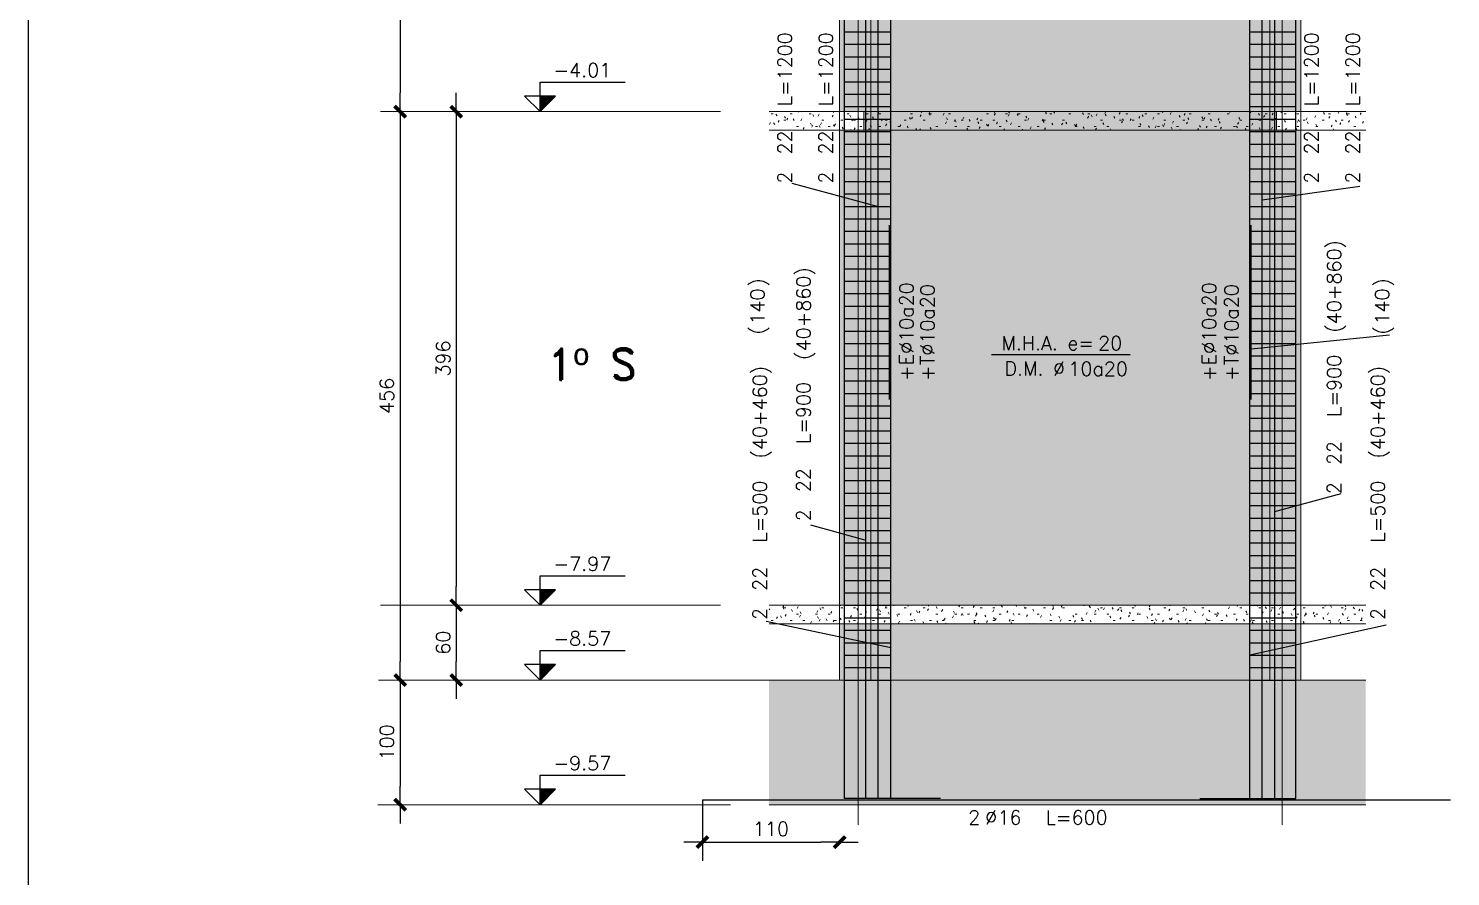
# Model space of a CAD drawing. Extents: x -58 to 5689, y 66 to 4123.
# Drawn here: x -58 to 1082, y 1541 to 2222 of the extents above; entities that cross this region are included whole.
import ezdxf
from ezdxf.enums import TextEntityAlignment as Align

# ---------------------------------------------------------------- set-up
doc = ezdxf.new("R2010")
doc.units = 0
doc.header["$LTSCALE"] = 30
doc.header["$MEASUREMENT"] = 0
doc.linetypes.add('EJE2a$0$RLE-PROYECCION', pattern=[0.71438, 0.47625, -0.23813])
doc.layers.get('0').update_dxf_attribs({"linetype": 'CONTINUOUS'})
doc.layers.add('EJE2a$0$RLA-ACHURADO', color=30, linetype='EJE2a$0$RLE-PROYECCION', lineweight=15, transparency=0.7)
for name, color, linetype, lineweight in [('EJE2a$0$RLA-CONTORNO', 30, 'CONTINUOUS', 15), ('EJE2a$0$RLA-EJES', 1, 'CONTINUOUS', 9), ('EJE2a$0$RLA-NIVEL-1', 1, 'CONTINUOUS', 9), ('EJE2a$0$RLA-SELLO', 3, 'CONTINUOUS', 9)]:
    doc.layers.add(name, color=color, linetype=linetype, lineweight=lineweight)
for name, color, linetype in [('EJE2a$0$RLA-COTAS1', 2, 'CONTINUOUS'), ('EJE2a$0$RLA-FE', 7, 'CONTINUOUS'), ('EJE2a$0$RLA-TEXTOS2', 6, 'CONTINUOUS'), ('EJE2a$0$TEXTOS-FE', 9, 'CONTINUOUS'), ('EJE2a$0$TEXTOS1', 9, 'CONTINUOUS'), ('RLA-FORMATO', 7, 'CONTINUOUS')]:
    doc.layers.add(name, color=color, linetype=linetype)
doc.styles.add('EJE2a$0$RomanD', font='romand.shx', dxfattribs={"height": 31.5})
doc.styles.add('EJE2a$0$ROMANS', font='romans.shx', dxfattribs={"height": 11.25})
doc.dimstyles.new('EJE2a$0$ING-50', dxfattribs={"dimscale": 50, "dimtxt": 0.27, "dimasz": 0.3, "dimexe": 0, "dimexo": 0, "dimgap": 0.1, "dimtad": 1, "dimdec": 1, "dimzin": 12, "dimdsep": 46, "dimtxsty": 'EJE2a$0$ROMANS', "dimblk": 'EJE2a$0$TICK1', "dimblk1": 'EJE2a$0$TICK1', "dimblk2": 'EJE2a$0$TICK1', "dimcen": 0.09, "dimclrd": 2, "dimclre": 1, "dimclrt": 3, "dimadec": 0, "dimazin": 0, "dimtfac": 1, "dimtdec": 0, "dimtix": 1, "dimtmove": 2, "dimatfit": 3, "dimldrblk": 'EJE2a$0$TICK1', "dimfxl": 0, "dimfxlon": 1, "dimtolj": 1, "dimtzin": 0, "dimarcsym": 0})
doc.dimstyles.new('EJE2a$0$ING50', dxfattribs={"dimscale": 50, "dimtxt": 0.27, "dimasz": 0.3, "dimexe": 0, "dimexo": 0, "dimgap": 0.1, "dimtad": 1, "dimdec": 1, "dimzin": 12, "dimdsep": 46, "dimtxsty": 'EJE2a$0$ROMANS', "dimblk": 'EJE2a$0$TICK1', "dimblk1": 'EJE2a$0$TICK1', "dimblk2": 'EJE2a$0$TICK1', "dimcen": 0.09, "dimclrd": 2, "dimclre": 1, "dimclrt": 3, "dimadec": 0, "dimazin": 0, "dimtfac": 1, "dimtdec": 0, "dimtix": 1, "dimtmove": 2, "dimatfit": 3, "dimldrblk": 'EJE2a$0$TICK1', "dimfxl": 0, "dimfxlon": 1, "dimtolj": 1, "dimtzin": 0, "dimarcsym": 0})
pattern_1 = [(0, (-1931.41, -447.953), (20.32, 5.08), [1.676, -13.564, 1.676, -13.564, -81.28]), (0, (-1931.41, -447.953), (20.32, 5.08), [-30.48, 1.676, -28.804, 1.676, -13.564, -35.56]), (0, (-1931.41, -447.953), (20.32, 5.08), [-76.2, 1.676, -8.484, 1.676, -23.724]), (120, (-1923.79, -445.413), (-14.55941, 15.057636), [1.676, -13.564, 1.676, -13.564, -81.28]), (120, (-1923.79, -445.413), (-14.55941, 15.057636), [-30.48, 1.676, -28.804, 1.676, -13.564, -35.56]), (120, (-1923.79, -445.413), (-14.55941, 15.057636), [-76.2, 1.676, -8.484, 1.676, -23.724]), (240, (-1921.25, -435.253), (-5.76059, -20.137636), [1.676, -13.564, 1.676, -13.564, -81.28]), (240, (-1921.25, -435.253), (-5.76059, -20.137636), [-30.48, 1.676, -28.804, 1.676, -13.564, -35.56]), (240, (-1921.25, -435.253), (-5.76059, -20.137636), [-76.2, 1.676, -8.484, 1.676, -23.724])]

# ---------------------------------------------------------------- blocks, each defined once
blk = doc.blocks.new('EJE2a$0$TICK1')
at = {"color": 2}
for points in [[(0, 0), (-1, 0)], [(0, 0), (1, 0)]]:
    blk.add_lwpolyline(points, dxfattribs=at)
at = {"color": 2, "const_width": 0.2}
blk.add_lwpolyline([(-0.3, -0.3), (0.3, 0.3)], dxfattribs=at)
blk = doc.blocks.new('EJE2a$0$DIMBLOCK5-EJE 2a')
at = {"layer": 'EJE2a$0$RLA-COTAS1', "color": 2, "lineweight": -2, "transparency": 16777216}
blk.add_line((-2431.9, -20), (-2431.9, -386), dxfattribs=at)
at = {"layer": 'EJE2a$0$RLA-COTAS1', "color": 2, "lineweight": -2, "transparency": 16777216, "xscale": 15, "yscale": 15, "zscale": 15}
for p, rotation in [((-2431.9, -5), 90), ((-2431.9, -401), 270)]:
    blk.add_blockref('EJE2a$0$TICK1', p, dxfattribs=dict(at, rotation=rotation))
at = {"layer": 'EJE2a$0$RLA-COTAS1', "color": 3, "transparency": 16777216, "insert": (-2442.5, -203), "char_height": 11.25, "attachment_point": 5, "rotation": 90, "style": 'EJE2a$0$ROMANS'}
blk.add_mtext('\\A1;396', dxfattribs=at)
blk = doc.blocks.new('EJE2a$0$DIMBLOCK6-EJE 2a')
at = {"layer": 'EJE2a$0$RLA-COTAS1', "color": 2, "lineweight": -2, "transparency": 16777216}
blk.add_line((-2431.9, -416), (-2431.9, -842), dxfattribs=at)
at = {"layer": 'EJE2a$0$RLA-COTAS1', "color": 2, "lineweight": -2, "transparency": 16777216, "xscale": 15, "yscale": 15, "zscale": 15}
for p, rotation in [((-2431.9, -401), 90), ((-2431.9, -857), 270)]:
    blk.add_blockref('EJE2a$0$TICK1', p, dxfattribs=dict(at, rotation=rotation))
at = {"layer": 'EJE2a$0$RLA-COTAS1', "color": 3, "transparency": 16777216, "insert": (-2442.5, -629), "char_height": 11.25, "attachment_point": 5, "rotation": 90, "style": 'EJE2a$0$ROMANS'}
blk.add_mtext('\\A1;456', dxfattribs=at)
blk = doc.blocks.new('EJE2a$0$DIMBLOCK7-EJE 2a')
at = {"layer": 'EJE2a$0$RLA-COTAS1', "color": 2, "lineweight": -2, "transparency": 16777216}
blk.add_line((-2431.9, -872), (-2431.9, -942), dxfattribs=at)
at = {"layer": 'EJE2a$0$RLA-COTAS1', "color": 2, "lineweight": -2, "transparency": 16777216, "xscale": 15, "yscale": 15, "zscale": 15}
for p, rotation in [((-2431.9, -857), 90), ((-2431.9, -957), 270)]:
    blk.add_blockref('EJE2a$0$TICK1', p, dxfattribs=dict(at, rotation=rotation))
at = {"layer": 'EJE2a$0$RLA-COTAS1', "color": 3, "transparency": 16777216, "insert": (-2442.5, -907), "char_height": 11.25, "attachment_point": 5, "rotation": 90, "style": 'EJE2a$0$ROMANS'}
blk.add_mtext('\\A1;100', dxfattribs=at)
blk = doc.blocks.new('EJE2a$0$DIMBLOCK8-EJE 2a')
at = {"layer": 'EJE2a$0$RLA-COTAS1', "color": 2, "lineweight": -2, "transparency": 16777216}
blk.add_line((-2386.9, -416), (-2386.9, -782), dxfattribs=at)
at = {"layer": 'EJE2a$0$RLA-COTAS1', "color": 2, "lineweight": -2, "transparency": 16777216, "xscale": 15, "yscale": 15, "zscale": 15}
for p, rotation in [((-2386.9, -401), 90), ((-2386.9, -797), 270)]:
    blk.add_blockref('EJE2a$0$TICK1', p, dxfattribs=dict(at, rotation=rotation))
at = {"layer": 'EJE2a$0$RLA-COTAS1', "color": 3, "transparency": 16777216, "insert": (-2397.5, -599), "char_height": 11.25, "attachment_point": 5, "rotation": 90, "style": 'EJE2a$0$ROMANS'}
blk.add_mtext('\\A1;396', dxfattribs=at)
blk = doc.blocks.new('EJE2a$0$DIMBLOCK9-EJE 2a')
at = {"layer": 'EJE2a$0$RLA-COTAS1', "color": 2, "lineweight": -2, "transparency": 16777216}
blk.add_line((-2386.9, -812), (-2386.9, -842), dxfattribs=at)
at = {"layer": 'EJE2a$0$RLA-COTAS1', "color": 2, "lineweight": -2, "transparency": 16777216, "xscale": 15, "yscale": 15, "zscale": 15}
for p, rotation in [((-2386.9, -797), 90), ((-2386.9, -857), 270)]:
    blk.add_blockref('EJE2a$0$TICK1', p, dxfattribs=dict(at, rotation=rotation))
at = {"layer": 'EJE2a$0$RLA-COTAS1', "color": 3, "transparency": 16777216, "insert": (-2397.5, -827), "char_height": 11.25, "attachment_point": 5, "rotation": 90, "style": 'EJE2a$0$ROMANS'}
blk.add_mtext('\\A1;60', dxfattribs=at)
blk = doc.blocks.new('EJE2a$0$nivel-el')
blk.add_hatch(color=1).paths.add_polyline_path([(0, 0), (12.5, 12.5), (0, 12.5)])
at = {"color": 3}
blk.add_lwpolyline([(0, 0), (12.5, 12.5), (-12.5, 12.5), (0, 0), (0, 23.61), (68.35, 23.61)], dxfattribs=at)
blk.add_lwpolyline([(0, 0), (12.5, 12.5), (0, 12.5), (0, 0)])
at = {"color": 3, "style": 'EJE2a$0$ROMANS', "flags": 4}
blk.add_attdef('%%P0.00', text='', height=11.25, dxfattribs=at).set_placement((33.96, 27.67), align=Align.CENTER)
blk = doc.blocks.new('*U28')
at = {"layer": 'EJE2a$0$TEXTOS1', "color": 5}
blk.add_line((-55.6, 0), (55.6, 0), dxfattribs=at)
at = {"layer": 'EJE2a$0$TEXTOS-FE', "color": 9, "style": 'EJE2a$0$ROMANS'}
blk.add_text('D.M. %%C', height=11.25, dxfattribs=at).set_placement((-20.8, -16.8), align=Align.CENTER)
at = {"layer": 'EJE2a$0$TEXTOS-FE', "color": 9, "style": 'EJE2a$0$ROMANS', "flags": 12}
blk.add_attdef('MALLA_1', (6.2, -17), '', height=11.2, dxfattribs=at)
at = {"layer": 'EJE2a$0$TEXTOS1', "color": 9, "style": 'EJE2a$0$ROMANS'}
blk.add_text('M.H.A. e=', height=11.25, dxfattribs=at).set_placement((-10.5, 3.6), align=Align.CENTER)
at = {"layer": 'EJE2a$0$TEXTOS1', "color": 9, "style": 'EJE2a$0$ROMANS', "flags": 12}
blk.add_attdef('ESPESOR', (30.1, 3.4), '', height=11.2, dxfattribs=at)
blk = doc.blocks.new('*U40')
at = {"layer": 'EJE2a$0$RLA-FE'}
for p, q in [((0, -40), (0, 0)), ((0, 0), (1078.2, 0))]:
    blk.add_line(p, q, dxfattribs=at)
at = {"layer": 'EJE2a$0$RLA-FE', "color": 3, "style": 'EJE2a$0$ROMANS', "flags": 8}
for tag, p in [('F=', (488.4, 9.3)), ('NUM', (502.8, 9.3))]:
    blk.add_attdef(tag, text='', height=11.2, dxfattribs=at).set_placement(p, align=Align.RIGHT)
at = {"layer": 'EJE2a$0$RLA-FE', "color": 3, "style": 'EJE2a$0$ROMANS'}
for tag, p, flags in [('PHI', (506.7, 9.5), 14), ('DIAM', (516.6, 9.3), 12), ('MINUS', (538.6, 9.3), 13), ('MARK', (552, 9.3), 13), ('TEXTO_FE1', (555.3, 9.3), 8), ('TEXTO_FE2', (622.8, 9.3), 8), ('TIPO', (578.8, -75.8), 13), ('NVECES', (564.9, -94.7), 13), ('NUMFE', (568.9, -114.5), 13), ('CAPA', (577.1, -133.6), 13), ('DESPLAZA', (278.3, -151.6), 13), ('ESPACIO', (284.4, -170), 13), ('CANT', (298.2, -188.8), 13)]:
    blk.add_attdef(tag, p, '', height=11.2, dxfattribs=dict(at, flags=flags))
blk = doc.blocks.new('*U43')
at = {"layer": 'EJE2a$0$RLA-FE'}
for p, q in [((0, -40), (0, 0)), ((0, 0), (778.2, 0))]:
    blk.add_line(p, q, dxfattribs=at)
at = {"layer": 'EJE2a$0$RLA-FE', "color": 3, "style": 'EJE2a$0$ROMANS', "flags": 8}
for tag, p in [('F=', (217.6, 44.3)), ('NUM', (232, 44.3))]:
    blk.add_attdef(tag, text='', height=11.2, dxfattribs=at).set_placement(p, align=Align.RIGHT)
at = {"layer": 'EJE2a$0$RLA-FE', "color": 3, "style": 'EJE2a$0$ROMANS'}
for tag, p, flags in [('PHI', (235.9, 44.5), 14), ('DIAM', (245.7, 44.3), 12), ('MINUS', (267.7, 44.3), 13), ('MARK', (281.1, 44.3), 13), ('TEXTO_FE1', (284.4, 44.3), 8), ('TEXTO_FE2', (352, 44.3), 8), ('TIPO', (428.8, -75.8), 13), ('NVECES', (414.9, -94.7), 13), ('NUMFE', (418.9, -114.5), 13), ('CAPA', (427.1, -133.6), 13), ('DESPLAZA', (278.3, -151.6), 13), ('ESPACIO', (284.4, -170), 13), ('CANT', (298.2, -188.8), 13)]:
    blk.add_attdef(tag, p, '', height=11.2, dxfattribs=dict(at, flags=flags))
blk = doc.blocks.new('*U47')
at = {"layer": 'EJE2a$0$RLA-FE'}
for p, q in [((0, -40), (0, 0)), ((0, 0), (1078.2, 0))]:
    blk.add_line(p, q, dxfattribs=at)
at = {"layer": 'EJE2a$0$RLA-FE', "color": 3, "style": 'EJE2a$0$ROMANS', "flags": 8}
for tag, p in [('F=', (488.4, 69.3)), ('NUM', (502.8, 69.3))]:
    blk.add_attdef(tag, text='', height=11.2, dxfattribs=at).set_placement(p, align=Align.RIGHT)
at = {"layer": 'EJE2a$0$RLA-FE', "color": 3, "style": 'EJE2a$0$ROMANS'}
for tag, p, flags in [('PHI', (506.7, 69.5), 14), ('DIAM', (516.6, 69.3), 12), ('MINUS', (538.6, 69.3), 13), ('MARK', (552, 69.3), 13), ('TEXTO_FE1', (555.3, 69.3), 8), ('TEXTO_FE2', (622.8, 69.3), 8), ('TIPO', (578.8, -75.8), 13), ('NVECES', (564.9, -94.7), 13), ('NUMFE', (568.9, -114.5), 13), ('CAPA', (577.1, -133.6), 13), ('DESPLAZA', (278.3, -151.6), 13), ('ESPACIO', (284.4, -170), 13), ('CANT', (298.2, -188.8), 13)]:
    blk.add_attdef(tag, p, '', height=11.2, dxfattribs=dict(at, flags=flags))
blk = doc.blocks.new('*U49')
at = {"layer": 'EJE2a$0$RLA-FE'}
for p, q in [((0, -40), (0, 0)), ((0, 0), (378.2, 0)), ((378.2, 0), (428.2, 0)), ((428.2, 0), (460, 0)), ((460, 0), (460, 0))]:
    blk.add_line(p, q, dxfattribs=at)
at = {"layer": 'EJE2a$0$RLA-FE', "color": 3, "style": 'EJE2a$0$ROMANS', "flags": 8}
for tag, p in [('F=', (138.4, 99.3)), ('NUM', (152.8, 99.3))]:
    blk.add_attdef(tag, text='', height=11.2, dxfattribs=at).set_placement(p, align=Align.RIGHT)
at = {"layer": 'EJE2a$0$RLA-FE', "color": 3, "style": 'EJE2a$0$ROMANS'}
for tag, p, flags in [('PHI', (156.7, 99.5), 14), ('DIAM', (166.6, 99.3), 12), ('MINUS', (188.6, 99.3), 13), ('MARK', (202, 99.3), 13), ('TEXTO_FE1', (205.3, 99.3), 8), ('TEXTO_FE2', (272.8, 99.3), 8), ('TIPO', (228.8, -75.8), 13), ('NVECES', (214.9, -94.7), 13), ('NUMFE', (218.9, -114.5), 13), ('CAPA', (227.1, -133.6), 13), ('DESPLAZA', (278.3, -151.6), 13), ('ESPACIO', (284.4, -170), 13), ('CANT', (298.2, -188.8), 13)]:
    blk.add_attdef(tag, p, '', height=11.2, dxfattribs=dict(at, flags=flags))
blk = doc.blocks.new('*U50')
at = {"layer": 'EJE2a$0$RLA-FE'}
for q in [(0, 0), (918.2, 0)]:
    blk.add_line((0, 0), q, dxfattribs=at)
at = {"layer": 'EJE2a$0$RLA-FE', "color": 3, "style": 'EJE2a$0$ROMANS', "flags": 8}
for tag, p in [('F=', (408.4, 99.3)), ('NUM', (422.8, 99.3))]:
    blk.add_attdef(tag, text='', height=11.2, dxfattribs=at).set_placement(p, align=Align.RIGHT)
at = {"layer": 'EJE2a$0$RLA-FE', "color": 3, "style": 'EJE2a$0$ROMANS'}
for tag, p, flags in [('PHI', (426.7, 99.5), 14), ('DIAM', (436.6, 99.3), 12), ('MINUS', (458.6, 99.3), 13), ('MARK', (472, 99.3), 13), ('TEXTO_FE1', (475.3, 99.3), 8), ('TEXTO_FE2', (542.8, 99.3), 8), ('TIPO', (498.8, -75.8), 13), ('NVECES', (484.9, -94.7), 13), ('NUMFE', (488.9, -114.5), 13), ('CAPA', (497.1, -133.6), 13), ('DESPLAZA', (278.3, -151.6), 13), ('ESPACIO', (284.4, -170), 13), ('CANT', (298.2, -188.8), 13)]:
    blk.add_attdef(tag, p, '', height=11.2, dxfattribs=dict(at, flags=flags))
blk = doc.blocks.new('*U38')
at = {"layer": 'EJE2a$0$RLA-FE', "color": 6}
blk.add_line((0, 1), (140, 1), dxfattribs=at)
at = {"layer": 'EJE2a$0$RLA-FE', "color": 3, "style": 'EJE2a$0$ROMANS', "flags": 8}
for tag, p in [('(', (55.7, 101.1)), (')', (94, 101.1)), ('EMP', (74.7, 101.1))]:
    blk.add_attdef(tag, text='', height=11.2, dxfattribs=at).set_placement(p, align=Align.CENTER)
blk = doc.blocks.new('*U55')
at = {"layer": 'EJE2a$0$RLA-FE'}
for p, q in [((0, -40), (0, 0)), ((0, 0), (1078.2, 0))]:
    blk.add_line(p, q, dxfattribs=at)
at = {"layer": 'EJE2a$0$RLA-FE', "color": 3, "style": 'EJE2a$0$ROMANS', "text_generation_flag": 2}
for tag, p, flags in [('NUMFE', (568.9, 142), 13), ('NVECES', (564.9, 122.3), 13), ('TIPO', (578.8, 103.3), 13), ('PHI', (506.7, 18), 14), ('DIAM', (516.6, 18.2), 12), ('MINUS', (538.6, 18.2), 13), ('MARK', (552, 18.2), 13), ('TEXTO_FE1', (555.3, 18.2), 8), ('TEXTO_FE2', (622.8, 18.2), 8)]:
    blk.add_attdef(tag, p, '', height=11.2, rotation=180, dxfattribs=dict(at, flags=flags))
at = {"layer": 'EJE2a$0$RLA-FE', "color": 3, "style": 'EJE2a$0$ROMANS', "text_generation_flag": 2, "flags": 8}
for tag, p in [('F=', (488.4, 18.2)), ('NUM', (502.8, 18.2))]:
    blk.add_attdef(tag, text='', height=11.2, rotation=180, dxfattribs=at).set_placement(p, align=Align.RIGHT)
at = {"layer": 'EJE2a$0$RLA-FE', "color": 3, "style": 'EJE2a$0$ROMANS', "flags": 13}
for tag, p in [('CAPA', (577.1, -133.6)), ('DESPLAZA', (278.3, -151.6)), ('ESPACIO', (284.4, -170)), ('CANT', (298.2, -188.8))]:
    blk.add_attdef(tag, p, '', height=11.2, dxfattribs=at)
blk = doc.blocks.new('*U52')
at = {"layer": 'EJE2a$0$RLA-FE'}
for p, q in [((0, -40), (0, 0)), ((0, 0), (778.2, 0))]:
    blk.add_line(p, q, dxfattribs=at)
at = {"layer": 'EJE2a$0$RLA-FE', "color": 3, "style": 'EJE2a$0$ROMANS', "text_generation_flag": 2}
for tag, p, flags in [('NUMFE', (418.9, 212), 13), ('NVECES', (414.9, 192.3), 13), ('TIPO', (428.8, 173.3), 13), ('PHI', (257.7, 53), 14), ('DIAM', (267.5, 53.2), 12), ('MINUS', (289.5, 53.2), 13), ('MARK', (302.9, 53.2), 13), ('TEXTO_FE1', (306.2, 53.2), 8), ('TEXTO_FE2', (373.7, 53.2), 8)]:
    blk.add_attdef(tag, p, '', height=11.2, rotation=180, dxfattribs=dict(at, flags=flags))
at = {"layer": 'EJE2a$0$RLA-FE', "color": 3, "style": 'EJE2a$0$ROMANS', "text_generation_flag": 2, "flags": 8}
for tag, p in [('F=', (239.4, 53.2)), ('NUM', (253.8, 53.2))]:
    blk.add_attdef(tag, text='', height=11.2, rotation=180, dxfattribs=at).set_placement(p, align=Align.RIGHT)
at = {"layer": 'EJE2a$0$RLA-FE', "color": 3, "style": 'EJE2a$0$ROMANS', "flags": 13}
for tag, p in [('CAPA', (427.1, -133.6)), ('DESPLAZA', (278.3, -151.6)), ('ESPACIO', (284.4, -170)), ('CANT', (298.2, -188.8))]:
    blk.add_attdef(tag, p, '', height=11.2, dxfattribs=at)
blk = doc.blocks.new('*U53')
at = {"layer": 'EJE2a$0$RLA-FE'}
for p, q in [((0, -40), (0, 0)), ((0, 0), (1078.2, 0))]:
    blk.add_line(p, q, dxfattribs=at)
at = {"layer": 'EJE2a$0$RLA-FE', "color": 3, "style": 'EJE2a$0$ROMANS', "text_generation_flag": 2}
for tag, p, flags in [('NUMFE', (568.9, 262), 13), ('NVECES', (564.9, 242.3), 13), ('TIPO', (578.8, 223.3), 13), ('PHI', (506.7, 78), 14), ('DIAM', (516.6, 78.2), 12), ('MINUS', (538.6, 78.2), 13), ('MARK', (552, 78.2), 13), ('TEXTO_FE1', (555.3, 78.2), 8), ('TEXTO_FE2', (622.8, 78.2), 8)]:
    blk.add_attdef(tag, p, '', height=11.2, rotation=180, dxfattribs=dict(at, flags=flags))
at = {"layer": 'EJE2a$0$RLA-FE', "color": 3, "style": 'EJE2a$0$ROMANS', "text_generation_flag": 2, "flags": 8}
for tag, p in [('F=', (488.4, 78.2)), ('NUM', (502.8, 78.2))]:
    blk.add_attdef(tag, text='', height=11.2, rotation=180, dxfattribs=at).set_placement(p, align=Align.RIGHT)
at = {"layer": 'EJE2a$0$RLA-FE', "color": 3, "style": 'EJE2a$0$ROMANS', "flags": 13}
for tag, p in [('CAPA', (577.1, -133.6)), ('DESPLAZA', (278.3, -151.6)), ('ESPACIO', (284.4, -170)), ('CANT', (298.2, -188.8))]:
    blk.add_attdef(tag, p, '', height=11.2, dxfattribs=at)
blk = doc.blocks.new('*U51')
at = {"layer": 'EJE2a$0$RLA-FE'}
for p, q in [((0, -40), (0, 0)), ((0, 0), (378.2, 0)), ((378.2, 0), (428.2, 0)), ((428.2, 0), (460, 0)), ((460, 0), (460, 0))]:
    blk.add_line(p, q, dxfattribs=at)
at = {"layer": 'EJE2a$0$RLA-FE', "color": 3, "style": 'EJE2a$0$ROMANS', "text_generation_flag": 2}
for tag, p, flags in [('NUMFE', (218.9, 322), 13), ('NVECES', (214.9, 302.3), 13), ('TIPO', (228.8, 283.3), 13), ('PHI', (156.7, 108), 14), ('DIAM', (166.6, 108.2), 12), ('MINUS', (188.6, 108.2), 13), ('MARK', (202, 108.2), 13), ('TEXTO_FE1', (205.3, 108.2), 8), ('TEXTO_FE2', (272.8, 108.2), 8)]:
    blk.add_attdef(tag, p, '', height=11.2, rotation=180, dxfattribs=dict(at, flags=flags))
at = {"layer": 'EJE2a$0$RLA-FE', "color": 3, "style": 'EJE2a$0$ROMANS', "text_generation_flag": 2, "flags": 8}
for tag, p in [('F=', (138.4, 108.2)), ('NUM', (152.8, 108.2))]:
    blk.add_attdef(tag, text='', height=11.2, rotation=180, dxfattribs=at).set_placement(p, align=Align.RIGHT)
at = {"layer": 'EJE2a$0$RLA-FE', "color": 3, "style": 'EJE2a$0$ROMANS', "flags": 13}
for tag, p in [('CAPA', (227.1, -133.6)), ('DESPLAZA', (278.3, -151.6)), ('ESPACIO', (284.4, -170)), ('CANT', (298.2, -188.8))]:
    blk.add_attdef(tag, p, '', height=11.2, dxfattribs=at)
blk = doc.blocks.new('*U54')
at = {"layer": 'EJE2a$0$RLA-FE'}
for q in [(0, 0), (918.2, 0)]:
    blk.add_line((0, 0), q, dxfattribs=at)
at = {"layer": 'EJE2a$0$RLA-FE', "color": 3, "style": 'EJE2a$0$ROMANS', "text_generation_flag": 2}
for tag, p, flags in [('NUMFE', (488.9, 322), 13), ('NVECES', (484.9, 302.3), 13), ('TIPO', (498.8, 283.3), 13), ('PHI', (426.7, 108), 14), ('DIAM', (436.6, 108.2), 12), ('MINUS', (458.6, 108.2), 13), ('MARK', (472, 108.2), 13), ('TEXTO_FE1', (475.3, 108.2), 8), ('TEXTO_FE2', (542.8, 108.2), 8)]:
    blk.add_attdef(tag, p, '', height=11.2, rotation=180, dxfattribs=dict(at, flags=flags))
at = {"layer": 'EJE2a$0$RLA-FE', "color": 3, "style": 'EJE2a$0$ROMANS', "text_generation_flag": 2, "flags": 8}
for tag, p in [('F=', (408.4, 108.2)), ('NUM', (422.8, 108.2))]:
    blk.add_attdef(tag, text='', height=11.2, rotation=180, dxfattribs=at).set_placement(p, align=Align.RIGHT)
at = {"layer": 'EJE2a$0$RLA-FE', "color": 3, "style": 'EJE2a$0$ROMANS', "flags": 13}
for tag, p in [('CAPA', (497.1, -133.6)), ('DESPLAZA', (278.3, -151.6)), ('ESPACIO', (284.4, -170)), ('CANT', (298.2, -188.8))]:
    blk.add_attdef(tag, p, '', height=11.2, dxfattribs=at)
blk = doc.blocks.new('*U39')
at = {"layer": 'EJE2a$0$RLA-FE', "color": 6}
blk.add_line((0, 1), (140, 1), dxfattribs=at)
at = {"layer": 'EJE2a$0$RLA-FE', "color": 3, "style": 'EJE2a$0$ROMANS', "text_generation_flag": 2, "flags": 8}
for tag, p in [('(', (55.7, 111.7)), (')', (94, 111.7)), ('EMP', (74.7, 111.7))]:
    blk.add_attdef(tag, text='', height=11.2, rotation=180, dxfattribs=at).set_placement(p, align=Align.CENTER)
blk = doc.blocks.new('*U68')
at = {"layer": 'EJE2a$0$RLA-FE'}
for p, q in [((0, 0), (0, 0)), ((0, 0), (518.2, 0)), ((518.2, 0), (568.2, 0)), ((568.2, 0), (600, 0)), ((600, 0), (600, 0))]:
    blk.add_line(p, q, dxfattribs=at)
at = {"layer": 'EJE2a$0$RLA-FE', "color": 3, "style": 'EJE2a$0$ROMANS', "flags": 8}
for tag, p in [('F=', (208.4, -19.9)), ('NUM', (222.8, -19.9))]:
    blk.add_attdef(tag, text='', height=11.2, dxfattribs=at).set_placement(p, align=Align.RIGHT)
at = {"layer": 'EJE2a$0$RLA-FE', "color": 3, "style": 'EJE2a$0$ROMANS'}
for tag, p, flags in [('PHI', (226.7, -19.7), 12), ('DIAM', (236.6, -19.9), 12), ('MINUS', (258.6, -19.9), 13), ('MARK', (272, -19.9), 13), ('TEXTO_FE1', (275.3, -19.9), 8), ('TEXTO_FE2', (342.8, -19.9), 8), ('TIPO', (298.8, -57.9), 13), ('NVECES', (284.9, -76.9), 13), ('NUMFE', (288.9, -96.6), 13), ('CAPA', (297.1, -115.7), 13), ('DESPLAZA', (277.2, -134.2), 13), ('ESPACIO', (283.2, -152.5), 13), ('CANT', (297.1, -171.3), 13)]:
    blk.add_attdef(tag, p, '', height=11.2, dxfattribs=dict(at, flags=flags))
blk = doc.blocks.new('*D67')
at = {"layer": 'EJE2a$0$RLA-FE', "color": 2, "lineweight": -2, "transparency": 16777216}
blk.add_line((-2174.5, -987), (-2094.5, -987), dxfattribs=at)
at = {"layer": 'EJE2a$0$RLA-FE', "color": 2, "lineweight": -2, "transparency": 16777216, "xscale": 15, "yscale": 15, "zscale": 15, "rotation": 180}
blk.add_blockref('EJE2a$0$TICK1', (-2189.5, -987), dxfattribs=at)
at = {"layer": 'EJE2a$0$RLA-FE', "color": 2, "lineweight": -2, "transparency": 16777216, "xscale": 15, "yscale": 15, "zscale": 15}
blk.add_blockref('EJE2a$0$TICK1', (-2079.5, -987), dxfattribs=at)
at = {"layer": 'EJE2a$0$RLA-FE', "color": 3, "transparency": 16777216, "insert": (-2134.5, -976.4), "char_height": 11.25, "attachment_point": 5, "style": 'EJE2a$0$ROMANS'}
blk.add_mtext('\\A1;110', dxfattribs=at)
blk = doc.blocks.new('EJE2a')
at = {"layer": 'EJE2a$0$RLA-ACHURADO'}
h = blk.add_hatch(dxfattribs=at)
h.set_pattern_fill('SAND - DENSE', color=256, style=0, pattern_type=2)
h.set_pattern_definition(pattern_1)
h.paths.add_polyline_path([(-2079.52, -401), (-1709.52, -401), (-1709.52, -20), (-2079.52, -20)], flags=0)
h = blk.add_hatch(dxfattribs=at)
h.set_pattern_fill('SAND - DENSE', color=256, style=0, pattern_type=2)
h.set_pattern_definition(pattern_1)
h.paths.add_polyline_path([(-2060.02, -416), (-2060.02, -401), (-2136.06, -401), (-2136.06, -416)], flags=0)
h.paths.add_polyline_path([(-1657.51, -416), (-1657.51, -401), (-1729.02, -401), (-1729.02, -416)], flags=0)
h = blk.add_hatch(dxfattribs=at)
h.set_pattern_fill('SAND - DENSE', color=256, style=0, pattern_type=2)
h.set_pattern_definition(pattern_1)
h.paths.add_polyline_path([(-2079.52, -857), (-1709.52, -857), (-1709.52, -812), (-2079.52, -812)], flags=0)
h.paths.add_polyline_path([(-2060.02, -797), (-1709.52, -797), (-1709.52, -416), (-1729.02, -416), (-1729.02, -401), (-2060.02, -401), (-2060.02, -416), (-2079.52, -416), (-2079.52, -797)], flags=0)
h = blk.add_hatch(dxfattribs=at)
h.set_pattern_fill('SAND - DENSE', color=256, style=0, pattern_type=2)
h.set_pattern_definition(pattern_1)
h.paths.add_polyline_path([(-2060.02, -416), (-1729.02, -416), (-1729.02, -401), (-2060.02, -401)], flags=0)
h = blk.add_hatch(dxfattribs=at)
h.set_pattern_fill('SAND - DENSE', color=256, style=0, pattern_type=2)
h.set_pattern_definition(pattern_1)
h.paths.add_polyline_path([(-2136.06, -812), (-1657.51, -812), (-1657.51, -797), (-2136.06, -797)], flags=0)
h = blk.add_hatch(dxfattribs=at)
h.set_pattern_fill('SAND - DENSE', color=256, style=0, pattern_type=2)
h.set_pattern_definition(pattern_1)
h.paths.add_polyline_path([(-1657.51, -957), (-1657.51, -857), (-2136.06, -857), (-2136.06, -957)], flags=0)
at = {"layer": 'EJE2a$0$RLA-CONTORNO'}
for p, q in [((-2054.52, 787), (-2054.52, -857)), ((-1734.52, -857), (-1734.52, 787)), ((-2079.52, -20), (-2079.52, -416)), ((-1709.52, -416), (-1709.52, -20)), ((-2060.02, -401), (-2136.06, -401)), ((-1729.02, -401), (-2060.02, -401)), ((-2060.02, -416), (-2060.02, -401)), ((-1657.51, -401), (-1729.02, -401)), ((-1729.02, -401), (-1729.02, -416)), ((-2136.06, -416), (-2060.02, -416)), ((-2079.52, -416), (-2079.52, -797)), ((-1729.02, -416), (-2060.02, -416)), ((-1729.02, -416), (-1657.51, -416)), ((-1709.52, -797), (-1709.52, -416)), ((-1657.51, -797), (-2136.06, -797)), ((-2079.52, -797), (-2079.52, -812)), ((-1709.52, -812), (-1709.52, -797)), ((-2136.06, -812), (-1657.51, -812)), ((-2079.52, -812), (-2079.52, -857)), ((-1709.52, -857), (-1709.52, -812)), ((-1657.51, -857), (-2136.06, -857)), ((-2136.06, -957), (-1657.51, -957))]:
    blk.add_line(p, q, dxfattribs=at)
at = {"layer": 'EJE2a$0$RLA-EJES'}
for p, q in [((-2064.52, -973.11), (-2064.52, 1463)), ((-1724.52, -973.11), (-1724.52, 1463))]:
    blk.add_line(p, q, dxfattribs=at)
at = {"layer": 'EJE2a$0$RLA-FE', "color": 1}
for p, q in [((-2075.52, -337), (-2038.52, -337)), ((-1750.52, -337), (-1713.52, -337)), ((-2075.52, -347), (-2038.52, -347)), ((-1750.52, -347), (-1713.52, -347)), ((-2075.52, -357), (-2038.52, -357)), ((-1750.52, -357), (-1713.52, -357)), ((-2075.52, -367), (-2038.52, -367)), ((-1750.52, -367), (-1713.52, -367)), ((-2075.52, -377), (-2038.52, -377)), ((-2075.52, -387), (-2038.52, -387)), ((-1750.52, -377), (-1713.52, -377)), ((-1750.52, -387), (-1713.52, -387)), ((-2075.52, -397), (-2038.52, -397)), ((-1750.52, -397), (-1713.52, -397)), ((-2075.52, -407), (-2038.52, -407)), ((-1750.52, -407), (-1713.52, -407)), ((-2075.52, -417), (-2038.52, -417)), ((-1750.52, -417), (-1713.52, -417)), ((-2075.52, -427), (-2038.52, -427)), ((-1750.52, -427), (-1713.52, -427)), ((-2075.52, -437), (-2038.52, -437)), ((-1750.52, -437), (-1713.52, -437)), ((-2075.52, -447), (-2038.52, -447)), ((-1750.52, -447), (-1713.52, -447)), ((-2075.52, -457), (-2038.52, -457)), ((-2075.52, -467), (-2038.52, -467)), ((-1750.52, -457), (-1713.52, -457)), ((-1750.52, -467), (-1713.52, -467)), ((-2075.52, -477), (-2038.52, -477)), ((-1750.52, -477), (-1713.52, -477)), ((-2075.52, -487), (-2038.52, -487)), ((-1750.52, -487), (-1713.52, -487)), ((-2075.52, -497), (-2038.52, -497)), ((-1750.52, -497), (-1713.52, -497)), ((-2075.52, -507), (-2038.52, -507)), ((-1750.52, -507), (-1713.52, -507)), ((-2075.52, -517), (-2038.52, -517)), ((-1750.52, -517), (-1713.52, -517)), ((-2075.52, -527), (-2038.52, -527)), ((-1750.52, -527), (-1713.52, -527)), ((-2075.52, -537), (-2038.52, -537)), ((-2075.52, -547), (-2038.52, -547)), ((-1750.52, -537), (-1713.52, -537)), ((-1750.52, -547), (-1713.52, -547)), ((-2075.52, -557), (-2038.52, -557)), ((-1750.52, -557), (-1713.52, -557)), ((-2075.52, -567), (-2038.52, -567)), ((-1750.52, -567), (-1713.52, -567)), ((-2075.52, -577), (-2038.52, -577)), ((-1750.52, -577), (-1713.52, -577)), ((-2075.52, -587), (-2038.52, -587)), ((-1750.52, -587), (-1713.52, -587)), ((-2075.52, -597), (-2038.52, -597)), ((-1750.52, -597), (-1713.52, -597)), ((-2075.52, -607), (-2038.52, -607)), ((-1750.52, -607), (-1713.52, -607)), ((-2075.52, -617), (-2038.52, -617)), ((-2075.52, -627), (-2038.52, -627)), ((-1750.52, -617), (-1713.52, -617)), ((-1750.52, -627), (-1713.52, -627)), ((-2075.52, -637), (-2038.52, -637)), ((-1750.52, -637), (-1713.52, -637)), ((-2075.52, -647), (-2038.52, -647)), ((-1750.52, -647), (-1713.52, -647)), ((-2075.52, -657), (-2038.52, -657)), ((-1750.52, -657), (-1713.52, -657)), ((-2075.52, -667), (-2038.52, -667)), ((-1750.52, -667), (-1713.52, -667)), ((-2075.52, -677), (-2038.52, -677)), ((-1750.52, -677), (-1713.52, -677)), ((-2075.52, -687), (-2038.52, -687)), ((-1750.52, -687), (-1713.52, -687)), ((-2075.52, -697), (-2038.52, -697)), ((-2075.52, -707), (-2038.52, -707)), ((-1750.52, -697), (-1713.52, -697)), ((-1750.52, -707), (-1713.52, -707)), ((-2075.52, -717), (-2038.52, -717)), ((-1750.52, -717), (-1713.52, -717)), ((-2075.52, -727), (-2038.52, -727)), ((-1750.52, -727), (-1713.52, -727)), ((-2075.52, -737), (-2038.52, -737)), ((-1750.52, -737), (-1713.52, -737)), ((-2075.52, -747), (-2038.52, -747)), ((-1750.52, -747), (-1713.52, -747)), ((-2075.52, -757), (-2038.52, -757)), ((-1750.52, -757), (-1713.52, -757)), ((-2075.52, -767), (-2038.52, -767)), ((-1750.52, -767), (-1713.52, -767)), ((-2075.52, -777), (-2038.52, -777)), ((-1750.52, -777), (-1713.52, -777)), ((-2075.52, -787), (-2038.52, -787)), ((-2075.52, -797), (-2038.52, -797)), ((-1750.52, -787), (-1713.52, -787)), ((-1750.52, -797), (-1713.52, -797)), ((-2075.52, -807), (-2038.52, -807)), ((-1750.52, -807), (-1713.52, -807)), ((-2075.52, -817), (-2038.52, -817)), ((-1750.52, -817), (-1713.52, -817)), ((-2075.52, -827), (-2038.52, -827)), ((-1750.52, -827), (-1713.52, -827)), ((-2075.52, -837), (-2038.52, -837)), ((-1750.52, -837), (-1713.52, -837)), ((-2075.52, -847), (-2038.52, -847)), ((-1750.52, -847), (-1713.52, -847)), ((-2075.52, -857), (-2038.52, -857)), ((-1750.52, -857), (-1713.52, -857)), ((-2189.52, -953), (-2189.52, -1002))]:
    blk.add_line(p, q, dxfattribs=at)
at = {"layer": 'EJE2a$0$RLA-FE', "color": 2}
for p, q in [((-2117.84, -458.26), (-2048.52, -477)), ((-1740.52, -471.87), (-1662.18, -460.74)), ((-1638.49, -580.44), (-1749.52, -591.53)), ((-1730.52, -721.83), (-1677.29, -707.34)), ((-2102.84, -732.36), (-2058.52, -744.68)), ((-2138.34, -809.78), (-2038.52, -830.98)), ((-1641.25, -812.93), (-1750.52, -837))]:
    blk.add_line(p, q, dxfattribs=at)
at = {"layer": 'EJE2a$0$RLA-NIVEL-1'}
for p, q in [((-2447.63, -401), (-2175.02, -401)), ((-2447.63, -797), (-2175.02, -797)), ((-2104.2, -857), (-2449.32, -857)), ((-2449.88, -957), (-2307.84, -957)), ((-2167.02, -957), (-2449.88, -957))]:
    blk.add_line(p, q, dxfattribs=at)
at = {"layer": 'EJE2a$0$RLA-SELLO'}
blk.add_line((-2449.32, -857), (-2308.53, -857), dxfattribs=at)
ref = blk.add_blockref('EJE2a$0$nivel-el', (-2319.71, -401))
ref.add_attrib('%%P0.00', '-4.01', dxfattribs={"color": 3, "height": 11.25, "style": 'EJE2a$0$ROMANS'}).set_placement((-2285.75, -373.33), align=Align.CENTER)
ref = blk.add_blockref('*U38', (-2038.52, -632), dxfattribs=dict(rotation=90))
ref.add_attrib('EMP', '140', dxfattribs={"layer": 'EJE2a$0$RLA-FE', "color": 3, "height": 11.25, "rotation": 90, "style": 'EJE2a$0$ROMANS'}).set_placement((-2139.66, -557.32), align=Align.CENTER)
ref.add_attrib('(', '(', dxfattribs={"layer": 'EJE2a$0$RLA-FE', "color": 3, "height": 11.25, "rotation": 90, "style": 'EJE2a$0$ROMANS'}).set_placement((-2139.66, -576.34), align=Align.CENTER)
ref.add_attrib(')', ')', dxfattribs={"layer": 'EJE2a$0$RLA-FE', "color": 3, "height": 11.25, "rotation": 90, "style": 'EJE2a$0$ROMANS'}).set_placement((-2139.66, -538.01), align=Align.CENTER)
ref = blk.add_blockref('*U39', (-1750.52, -632), dxfattribs=dict(xscale=-1, rotation=270))
ref.add_attrib('EMP', '140', dxfattribs={"layer": 'EJE2a$0$RLA-FE', "color": 3, "height": 11.25, "rotation": 90, "style": 'EJE2a$0$ROMANS'}).set_placement((-1638.82, -557.32), align=Align.CENTER)
ref.add_attrib('(', '(', dxfattribs={"layer": 'EJE2a$0$RLA-FE', "color": 3, "height": 11.25, "rotation": 90, "style": 'EJE2a$0$ROMANS'}).set_placement((-1638.82, -576.34), align=Align.CENTER)
ref.add_attrib(')', ')', dxfattribs={"layer": 'EJE2a$0$RLA-FE', "color": 3, "height": 11.25, "rotation": 90, "style": 'EJE2a$0$ROMANS'}).set_placement((-1638.82, -538.01), align=Align.CENTER)
ref = blk.add_blockref('*U28', (-1902.17, -595.89))
ref.add_attrib('ESPESOR', '20', (-1872.11, -592.45), dxfattribs={"layer": 'EJE2a$0$TEXTOS1', "color": 9, "height": 11.25, "style": 'EJE2a$0$ROMANS'})
ref.add_attrib('MALLA_1', '10a20', (-1896.01, -612.85), dxfattribs={"layer": 'EJE2a$0$TEXTOS-FE', "color": 9, "height": 11.25, "style": 'EJE2a$0$ROMANS'})
ref = blk.add_blockref('EJE2a$0$nivel-el', (-2319.71, -797))
ref.add_attrib('%%P0.00', '-7.97', dxfattribs={"color": 3, "height": 11.25, "style": 'EJE2a$0$ROMANS'}).set_placement((-2285.75, -769.33), align=Align.CENTER)
ref = blk.add_blockref('EJE2a$0$nivel-el', (-2319.71, -857))
ref.add_attrib('%%P0.00', '-8.57', dxfattribs={"color": 3, "height": 11.25, "style": 'EJE2a$0$ROMANS'}).set_placement((-2285.75, -829.33), align=Align.CENTER)
ref = blk.add_blockref('EJE2a$0$nivel-el', (-2319.71, -957))
ref.add_attrib('%%P0.00', '-9.57', dxfattribs={"color": 3, "height": 11.25, "style": 'EJE2a$0$ROMANS'}).set_placement((-2285.75, -929.33), align=Align.CENTER)
at = {"layer": 'EJE2a$0$RLA-FE', "rotation": 90}
blk.add_blockref('*U50', (-2038.52, -632), dxfattribs=at)
at = {"layer": 'EJE2a$0$RLA-FE', "xscale": -1, "rotation": 270}
blk.add_blockref('*U54', (-1750.52, -632), dxfattribs=at)
at = {"layer": 'EJE2a$0$RLA-FE'}
ref = blk.add_blockref('*U47', (-2048.52, -952), dxfattribs=dict(at, rotation=90))
ref.add_attrib('DIAM', '22', (-2117.84, -435.4), dxfattribs={"color": 3, "height": 11.25, "rotation": 90, "style": 'EJE2a$0$ROMANS'})
ref.add_attrib('NUM', '2', dxfattribs={"color": 3, "height": 11.25, "rotation": 90, "style": 'EJE2a$0$ROMANS'}).set_placement((-2117.84, -449.15), align=Align.RIGHT)
ref.add_attrib('TEXTO_FE1', 'L=1200', (-2117.84, -396.69), dxfattribs={"color": 3, "height": 11.25, "rotation": 90, "style": 'EJE2a$0$ROMANS'})
ref = blk.add_blockref('*U40', (-2075.52, -952), dxfattribs=dict(at, rotation=90))
ref.add_attrib('DIAM', '22', (-2084.84, -435.4), dxfattribs={"color": 3, "height": 11.25, "rotation": 90, "style": 'EJE2a$0$ROMANS'})
ref.add_attrib('NUM', '2', dxfattribs={"color": 3, "height": 11.25, "rotation": 90, "style": 'EJE2a$0$ROMANS'}).set_placement((-2084.84, -449.15), align=Align.RIGHT)
ref.add_attrib('TEXTO_FE1', 'L=1200', (-2084.84, -396.69), dxfattribs={"color": 3, "height": 11.25, "rotation": 90, "style": 'EJE2a$0$ROMANS'})
ref = blk.add_blockref('*U53', (-1740.52, -952), dxfattribs=dict(at, xscale=-1, rotation=270))
ref.add_attrib('DIAM', '22', (1662.29, -435.4), dxfattribs={"color": 3, "extrusion": (0, 0, -1), "height": 11.25, "rotation": 270, "style": 'EJE2a$0$ROMANS', "text_generation_flag": 2})
ref.add_attrib('NUM', '2', dxfattribs={"color": 3, "extrusion": (0, 0, -1), "height": 11.25, "rotation": 270, "style": 'EJE2a$0$ROMANS', "text_generation_flag": 2}).set_placement((1662.29, -449.15), align=Align.RIGHT)
ref.add_attrib('TEXTO_FE1', 'L=1200', (1662.29, -396.69), dxfattribs={"color": 3, "extrusion": (0, 0, -1), "height": 11.25, "rotation": 270, "style": 'EJE2a$0$ROMANS', "text_generation_flag": 2})
ref = blk.add_blockref('*U55', (-1713.52, -952), dxfattribs=dict(at, xscale=-1, rotation=270))
ref.add_attrib('DIAM', '22', (1695.29, -435.4), dxfattribs={"color": 3, "extrusion": (0, 0, -1), "height": 11.25, "rotation": 270, "style": 'EJE2a$0$ROMANS', "text_generation_flag": 2})
ref.add_attrib('NUM', '2', dxfattribs={"color": 3, "extrusion": (0, 0, -1), "height": 11.25, "rotation": 270, "style": 'EJE2a$0$ROMANS', "text_generation_flag": 2}).set_placement((1695.29, -449.15), align=Align.RIGHT)
ref.add_attrib('TEXTO_FE1', 'L=1200', (1695.29, -396.69), dxfattribs={"color": 3, "extrusion": (0, 0, -1), "height": 11.25, "rotation": 270, "style": 'EJE2a$0$ROMANS', "text_generation_flag": 2})
ref = blk.add_blockref('*U43', (-2058.52, -952), dxfattribs=dict(at, rotation=90))
ref.add_attrib('DIAM', '22', (-2102.84, -706.27), dxfattribs={"color": 3, "height": 11.25, "rotation": 90, "style": 'EJE2a$0$ROMANS'})
ref.add_attrib('NUM', '2', dxfattribs={"color": 3, "height": 11.25, "rotation": 90, "style": 'EJE2a$0$ROMANS'}).set_placement((-2102.84, -720.03), align=Align.RIGHT)
ref.add_attrib('TEXTO_FE1', 'L=900', (-2102.84, -667.56), dxfattribs={"color": 3, "height": 11.25, "rotation": 90, "style": 'EJE2a$0$ROMANS'})
ref.add_attrib('TEXTO_FE2', '(40+860)', (-2102.86, -600.04), dxfattribs={"color": 3, "height": 11.25, "rotation": 90, "style": 'EJE2a$0$ROMANS'})
ref = blk.add_blockref('*U52', (-1730.52, -952), dxfattribs=dict(at, xscale=-1, rotation=270))
ref.add_attrib('DIAM', '22', (1677.29, -684.48), dxfattribs={"color": 3, "extrusion": (0, 0, -1), "height": 11.25, "rotation": 270, "style": 'EJE2a$0$ROMANS', "text_generation_flag": 2})
ref.add_attrib('NUM', '2', dxfattribs={"color": 3, "extrusion": (0, 0, -1), "height": 11.25, "rotation": 270, "style": 'EJE2a$0$ROMANS', "text_generation_flag": 2}).set_placement((1677.29, -698.24), align=Align.RIGHT)
ref.add_attrib('TEXTO_FE1', 'L=900', (1677.29, -645.77), dxfattribs={"color": 3, "extrusion": (0, 0, -1), "height": 11.25, "rotation": 270, "style": 'EJE2a$0$ROMANS', "text_generation_flag": 2})
ref.add_attrib('TEXTO_FE2', '(40+860)', (1677.3, -578.25), dxfattribs={"color": 3, "extrusion": (0, 0, -1), "height": 11.25, "rotation": 270, "style": 'EJE2a$0$ROMANS', "text_generation_flag": 2})
ref = blk.add_blockref('*U49', (-2038.52, -952), dxfattribs=dict(at, rotation=90))
ref.add_attrib('DIAM', '22', (-2137.84, -785.4), dxfattribs={"color": 3, "height": 11.25, "rotation": 90, "style": 'EJE2a$0$ROMANS'})
ref.add_attrib('NUM', '2', dxfattribs={"color": 3, "height": 11.25, "rotation": 90, "style": 'EJE2a$0$ROMANS'}).set_placement((-2137.84, -799.15), align=Align.RIGHT)
ref.add_attrib('TEXTO_FE1', 'L=500', (-2137.84, -746.69), dxfattribs={"color": 3, "height": 11.25, "rotation": 90, "style": 'EJE2a$0$ROMANS'})
ref.add_attrib('TEXTO_FE2', '(40+460)', (-2137.86, -679.17), dxfattribs={"color": 3, "height": 11.25, "rotation": 90, "style": 'EJE2a$0$ROMANS'})
ref = blk.add_blockref('*U51', (-1750.52, -952), dxfattribs=dict(at, xscale=-1, rotation=270))
ref.add_attrib('DIAM', '22', (1642.29, -785.4), dxfattribs={"color": 3, "extrusion": (0, 0, -1), "height": 11.25, "rotation": 270, "style": 'EJE2a$0$ROMANS', "text_generation_flag": 2})
ref.add_attrib('NUM', '2', dxfattribs={"color": 3, "extrusion": (0, 0, -1), "height": 11.25, "rotation": 270, "style": 'EJE2a$0$ROMANS', "text_generation_flag": 2}).set_placement((1642.29, -799.15), align=Align.RIGHT)
ref.add_attrib('TEXTO_FE1', 'L=500', (1642.29, -746.69), dxfattribs={"color": 3, "extrusion": (0, 0, -1), "height": 11.25, "rotation": 270, "style": 'EJE2a$0$ROMANS', "text_generation_flag": 2})
ref.add_attrib('TEXTO_FE2', '(40+460)', (1642.3, -679.17), dxfattribs={"color": 3, "extrusion": (0, 0, -1), "height": 11.25, "rotation": 270, "style": 'EJE2a$0$ROMANS', "text_generation_flag": 2})
ref = blk.add_blockref('*U68', (-2189.52, -953), dxfattribs=at)
ref.add_attrib('DIAM', '16', (-1952.92, -972.89), dxfattribs={"color": 3, "height": 11.25, "style": 'EJE2a$0$ROMANS'})
ref.add_attrib('NUM', '2', dxfattribs={"color": 3, "height": 11.25, "style": 'EJE2a$0$ROMANS'}).set_placement((-1966.67, -972.89), align=Align.RIGHT)
ref.add_attrib('TEXTO_FE1', 'L=600', (-1914.21, -972.89), dxfattribs={"color": 3, "height": 11.25, "style": 'EJE2a$0$ROMANS'})
ref.add_attrib('PHI', '%%C', (-1962.77, -972.68), dxfattribs={"color": 3, "height": 11.25, "style": 'EJE2a$0$ROMANS'})
at = {"layer": 'EJE2a$0$RLA-TEXTOS2', "color": 5, "insert": (-2278.09, -603.64), "char_height": 25, "width": 113.177, "attachment_point": 5, "line_spacing_factor": 0.941778, "style": 'EJE2a$0$RomanD'}
blk.add_mtext('1º S', dxfattribs=at)
at = {"layer": 'EJE2a$0$TEXTOS-FE', "color": 9, "style": 'EJE2a$0$ROMANS'}
for s, p in [('+E%%C10a20', (-2020.17, -617)), ('+T%%C10a20', (-2003.34, -617)), ('+E%%C10a20', (-1777.4, -617)), ('+T%%C10a20', (-1759.52, -617))]:
    blk.add_text(s, height=11.25, rotation=90, dxfattribs=at).set_placement(p)
at = {"layer": 'EJE2a$0$RLA-COTAS1'}
for base, p1, p2, picture, middle in [((-2431.87, -401), (-2426.87, -5), (-2426.87, -401), 'EJE2a$0$DIMBLOCK5-EJE 2a', (-2442.5, -203)), ((-2431.87, -857), (-2426.87, -401), (-2426.87, -857), 'EJE2a$0$DIMBLOCK6-EJE 2a', (-2442.5, -629)), ((-2386.87, -797), (-2381.87, -401), (-2381.87, -797), 'EJE2a$0$DIMBLOCK8-EJE 2a', (-2397.5, -599)), ((-2386.87, -857), (-2381.87, -797), (-2381.87, -857), 'EJE2a$0$DIMBLOCK9-EJE 2a', (-2397.5, -827)), ((-2431.87, -957), (-2426.87, -857), (-2426.87, -957), 'EJE2a$0$DIMBLOCK7-EJE 2a', (-2442.5, -907))]:
    dim = blk.add_linear_dim(base=base, p1=p1, p2=p2, angle=90, dimstyle='EJE2a$0$ING-50', override={"dimexe": 0, "dimexo": 0, "dimdec": 1, "dimfxl": 0, "dimfxlon": 1}, dxfattribs=at)
    dim.commit()
    dim.dimension.update_dxf_attribs({"geometry": picture, "text_midpoint": middle})
at = {"layer": 'EJE2a$0$RLA-FE'}
dim = blk.add_aligned_dim(p1=(-2189.52, -953), p2=(-2079.52, -953), distance=-34, dimstyle='EJE2a$0$ING50', dxfattribs=at)
dim.commit()
dim.dimension.update_dxf_attribs({"geometry": '*D67', "text_midpoint": (-2134.52, -976.37)})

msp = doc.modelspace()

# ---------------------------------------------------------------- linework, layer by layer
at = {"layer": 'RLA-FORMATO', "color": 6, "linetype": 'Continuous'}
msp.add_line((-58.1, 68.1), (-58.1, 4123.1), dxfattribs=at)

# ---------------------------------------------------------------- block references
msp.add_blockref('EJE2a', (2671.9, 2555.9))

doc.saveas('drawing.dxf')
